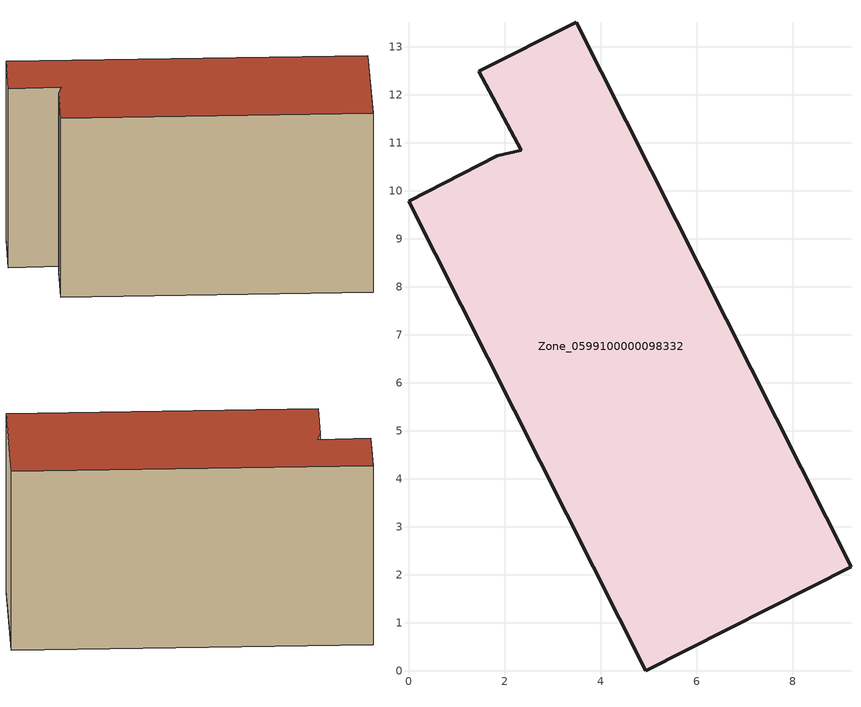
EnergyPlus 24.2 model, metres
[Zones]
Zone_0599100000098332
 floor ground (C_G): 0,9.79 1.85,10.72 2.35,10.85 1.47,12.48 3.5,13.51 9.22,2.17 4.94,0 z0
 wall outside (C_F): 0,9.79 4.94,0 9.22,2.17 3.5,13.51 1.47,12.48 2.35,10.85 1.85,10.72 0,9.79 z0:6.94
 roof outside (C_R): 1.85,10.72 0,9.79 4.94,0 9.22,2.17 3.5,13.51 1.47,12.48 2.35,10.85 z6.94
[BUILDING]
Pand.0599100000098332: North Axis=0; Terrain=City; Loads Convergence Tolerance Value=0.04; Temperature Convergence Tolerance Value=0.4; Solar Distribution=FullExterior; Maximum Number of Warmup Days=25; Minimum Number of Warmup Days=1
[Site:Location]
Rotterdam.The.Hague.AP_ZH_NLD Design_Conditions: Latitude=51.96; Longitude=4.45; Time Zone=1; Elevation=-4.5
[SITE:GROUNDTEMPERATURE:BUILDINGSURFACE]
18, 18, 18, 18, 18, 18, 18, 18, 18, 18, 18, 18
[MATERIAL] Thermal Absorptance=0.9; Solar Absorptance=0.7; Visible Absorptance=0.7
Name | Roughness | Thickness | Conductivity | Density | Specific Heat
G.TI.1992-2005 | MediumSmooth | 0.15 | 0.06 | 540 | 1210
F.TI.1992-2005 | Rough | 0.3 | 0.12 | 1920 | 840
R.TI.1992-2005 | MediumRough | 0.2 | 0.08 | 1500 | 1000
[CONSTRUCTION]
C_G: G.TI.1992-2005
C_F: F.TI.1992-2005
C_R: R.TI.1992-2005
[ZONE]
Zone_0599100000098332: Type=1; Multiplier=1; Ceiling Height=Autocalculate; Volume=Autocalculate; Floor Area=autocalculate; Part of Total Floor Area=Yes
[ZONEINFILTRATION:DESIGNFLOWRATE]
Infil_Zone_0599100000098332: Zone or ZoneList or Space or SpaceList=Zone_0599100000098332; Schedule=AlwaysOn; Design Flow Rate Calculation Method=Flow/Area; Flow Rate per Floor Area=0.0015; Constant Term Coefficient=1; Temperature Term Coefficient=0; Velocity Term Coefficient=0; Velocity Squared Term Coefficient=0
[HVACTEMPLATE:ZONE:IDEALLOADSAIRSYSTEM]
Zone_0599100000098332: Maximum Heating Supply Air Temperature=50; Minimum Cooling Supply Air Temperature=13; Maximum Heating Supply Air Humidity Ratio=0.0156; Minimum Cooling Supply Air Humidity Ratio=0.0077; Heating Limit=NoLimit; Cooling Limit=NoLimit; Dehumidification Control Type=ConstantSensibleHeatRatio; Cooling Sensible Heat Ratio=0.7; Dehumidification Setpoint=60; Humidification Control Type=None; Humidification Setpoint=30; Outdoor Air Method=None; Outdoor Air Flow Rate per Person=0.00944; Outdoor Air Flow Rate per Zone Floor Area=0; Outdoor Air Flow Rate per Zone=0; Demand Controlled Ventilation Type=None; Outdoor Air Economizer Type=NoEconomizer; Heat Recovery Type=None; Sensible Heat Recovery Effectiveness=0.7; Latent Heat Recovery Effectiveness=0.65
[ZONECONTROL:THERMOSTAT]
ThermostatControl_Zone_0599100000098332: Zone or ZoneList=Zone_0599100000098332; Control Type Schedule=DualSetpointControlType; Control 1=Thermostat_Zone_0599100000098332; Temperature Difference Between Cutout And Setpoint=0
[THERMOSTATSETPOINT:DUALSETPOINT]
Thermostat_Zone_0599100000098332: Heating Setpoint Temperature Schedule=HeatingSetpoint_Zone_0599100000098332; Cooling Setpoint Temperature Schedule=CoolingSetpoint_Zone_0599100000098332
[SCHEDULE:COMPACT]
HeatingSetpoint_Zone_0599100000098332: Through: 12/31, For: AllDays, Until: 24:00, 21
CoolingSetpoint_Zone_0599100000098332: Through: 12/31, For: AllDays, Until: 24:00, 24
DualSetpointControlType: Through: 12/31, For: AllDays, Until: 24:00, 4
AlwaysOn: Through: 12/31, For: AllDays, Until: 24:00, 1
